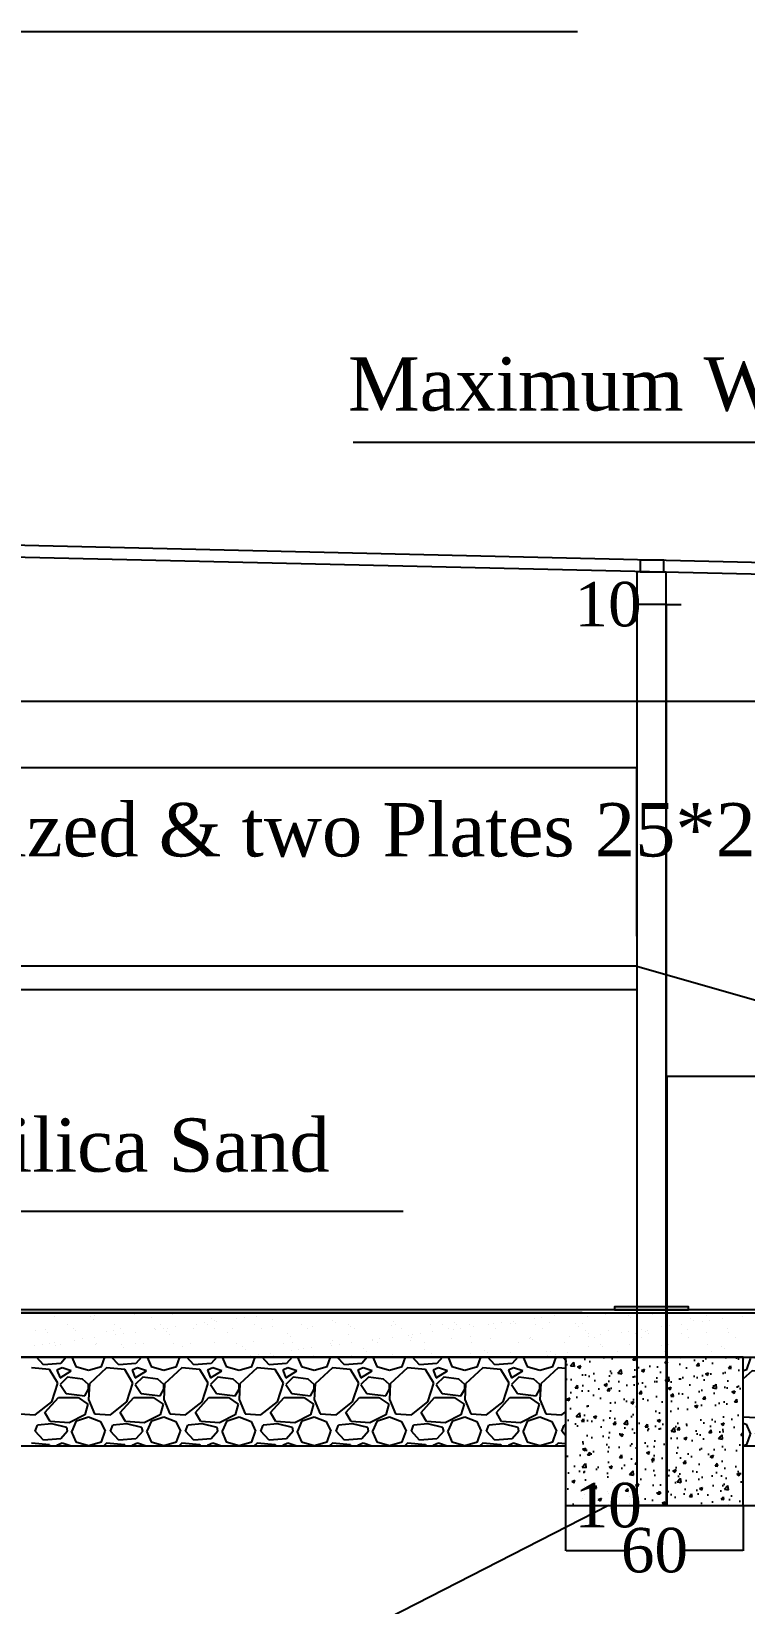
# Model space of a CAD drawing. Header units: centimetres. Extents: x 19229 to 24071, y 10219 to 13667.
# Drawn here: x 22154 to 22395, y 10550 to 11080 of the extents above; entities that cross this region are included whole.
import ezdxf

# ---------------------------------------------------------------- set-up
doc = ezdxf.new("R2010")
doc.units = ezdxf.units.CM
doc.layers.get('0').update_dxf_attribs({"linetype": 'CONTINUOUS'})
doc.layers.get('DEFPOINTS').update_dxf_attribs({"linetype": 'CONTINUOUS'})
doc.styles.add('style2', font='times.ttf', dxfattribs={"height": 15})
doc.styles.add('style3', font='times.ttf', dxfattribs={"height": 25})
doc.dimstyles.get("Standard").update_dxf_attribs({"dimtxt": 15, "dimasz": 0.18, "dimexe": 0.18, "dimexo": 0.0625, "dimgap": 0.09, "dimtad": 0, "dimtih": 1, "dimtoh": 1, "dimdec": 0, "dimzin": 0, "dimdsep": 46, "dimtxsty": 'style2', "dimcen": 0.09, "dimadec": 0, "dimazin": 0, "dimtfac": 1, "dimtdec": 0, "dimtofl": 0, "dimtmove": 0, "dimatfit": 3, "dimfxl": 1, "dimtolj": 1, "dimtzin": 0, "dimarcsym": 0})

# ---------------------------------------------------------------- blocks, each defined once
blk = doc.blocks.new('*D21')
at = {"color": 0, "lineweight": -2, "ltscale": 20, "transparency": 16777216}
for p, q in [((22334.45, 10582.56), (22334.45, 10567.26)), ((22394.45, 10582.56), (22394.45, 10567.26)), ((22334.63, 10567.44), (22354.15, 10567.44)), ((22394.27, 10567.44), (22374.74, 10567.44))]:
    blk.add_line(p, q, dxfattribs=at)
at = {"color": 0, "ltscale": 20, "transparency": 16777216}
for points in [[(22334.63, 10567.47), (22334.63, 10567.41), (22334.45, 10567.44)], [(22394.27, 10567.47), (22394.27, 10567.41), (22394.45, 10567.44)]]:
    blk.add_solid(points, dxfattribs=at)
at = {"layer": 'DEFPOINTS', "color": 0, "ltscale": 20, "transparency": 16777216}
for p in [(22334.45, 10582.63), (22394.45, 10582.63), (22394.45, 10567.44)]:
    blk.add_point(p, dxfattribs=at)
at = {"color": 0, "ltscale": 20, "transparency": 16777216, "insert": (22364.45, 10567.44), "char_height": 15, "attachment_point": 5, "style": 'style2'}
blk.add_mtext('\\A1;60', dxfattribs=at)
blk = doc.blocks.new('*D22')
at = {"color": 0, "lineweight": -2, "ltscale": 20, "transparency": 16777216}
for p, q in [((22394.51, 10632.63), (22416.76, 10632.63)), ((22416.58, 10632.45), (22416.58, 10599.03)), ((22416.58, 10582.74), (22416.58, 10583.59)), ((22394.51, 10582.56), (22416.76, 10582.56))]:
    blk.add_line(p, q, dxfattribs=at)
at = {"color": 0, "ltscale": 20, "transparency": 16777216}
for points in [[(22416.55, 10632.45), (22416.61, 10632.45), (22416.58, 10632.63)], [(22416.55, 10582.74), (22416.61, 10582.74), (22416.58, 10582.56)]]:
    blk.add_solid(points, dxfattribs=at)
at = {"layer": 'DEFPOINTS', "color": 0, "ltscale": 20, "transparency": 16777216}
for p in [(22394.45, 10632.63), (22394.45, 10582.56), (22416.58, 10582.56)]:
    blk.add_point(p, dxfattribs=at)
at = {"color": 0, "ltscale": 20, "transparency": 16777216, "insert": (22416.58, 10591.31), "char_height": 15, "attachment_point": 5, "style": 'style2'}
blk.add_mtext('\\A1;50', dxfattribs=at)
blk = doc.blocks.new('*D25')
at = {"color": 0, "lineweight": -2, "ltscale": 20}
for p, q in [((21768.94, 10774.71), (21768.94, 10831.73)), ((21769.12, 10831.55), (22047.92, 10831.55)), ((22358.27, 10831.55), (22079.47, 10831.55)), ((22358.45, 10774.71), (22358.45, 10831.73))]:
    blk.add_line(p, q, dxfattribs=at)
at = {"color": 0, "ltscale": 20}
for points in [[(21769.12, 10831.58), (21769.12, 10831.52), (21768.94, 10831.55)], [(22358.27, 10831.58), (22358.27, 10831.52), (22358.45, 10831.55)]]:
    blk.add_solid(points, dxfattribs=at)
at = {"layer": 'DEFPOINTS', "color": 0, "ltscale": 20}
for p in [(22358.45, 10831.55), (21768.94, 10774.65), (22358.45, 10774.65)]:
    blk.add_point(p, dxfattribs=at)
at = {"color": 0, "ltscale": 20, "insert": (22063.69, 10831.55), "char_height": 15, "attachment_point": 5, "style": 'style2'}
blk.add_mtext('\\A1;590', dxfattribs=at)
blk = doc.blocks.new('*D26')
at = {"color": 0, "lineweight": -2, "ltscale": 20, "transparency": 16777216}
for p, q in [((22368.45, 10715.5), (22368.45, 10727.71)), ((22368.63, 10727.53), (22625.71, 10727.53)), ((22913.67, 10727.53), (22656.59, 10727.53)), ((22913.85, 10715.5), (22913.85, 10727.71))]:
    blk.add_line(p, q, dxfattribs=at)
at = {"color": 0, "ltscale": 20, "transparency": 16777216}
for points in [[(22368.63, 10727.56), (22368.63, 10727.5), (22368.45, 10727.53)], [(22913.67, 10727.56), (22913.67, 10727.5), (22913.85, 10727.53)]]:
    blk.add_solid(points, dxfattribs=at)
at = {"layer": 'DEFPOINTS', "color": 0, "ltscale": 20, "transparency": 16777216}
for p in [(22913.85, 10727.53), (22368.45, 10715.44), (22913.85, 10715.44)]:
    blk.add_point(p, dxfattribs=at)
at = {"color": 0, "ltscale": 20, "transparency": 16777216, "insert": (22641.15, 10727.53), "char_height": 15, "attachment_point": 5, "style": 'style2'}
blk.add_mtext('\\A1;545', dxfattribs=at)
blk = doc.blocks.new('*D31')
at = {"color": 0, "lineweight": -2, "ltscale": 20, "transparency": 16777216}
for p, q in [((22358.45, 10727.47), (22358.45, 10582.45)), ((22368.45, 10727.47), (22368.45, 10582.45)), ((22358.45, 10582.63), (22358.27, 10582.63)), ((22368.27, 10582.63), (22358.63, 10582.63))]:
    blk.add_line(p, q, dxfattribs=at)
at = {"color": 0, "ltscale": 20, "transparency": 16777216}
for points in [[(22358.63, 10582.66), (22358.63, 10582.6), (22358.45, 10582.63)], [(22368.27, 10582.66), (22368.27, 10582.6), (22368.45, 10582.63)]]:
    blk.add_solid(points, dxfattribs=at)
at = {"layer": 'DEFPOINTS', "color": 0, "ltscale": 20, "transparency": 16777216}
for p in [(22358.45, 10727.53), (22368.45, 10727.53), (22358.45, 10582.63)]:
    blk.add_point(p, dxfattribs=at)
at = {"color": 0, "ltscale": 20, "transparency": 16777216, "insert": (22348.8, 10582.63), "char_height": 15, "attachment_point": 5, "style": 'style2'}
blk.add_mtext('\\A1;10', dxfattribs=at)
blk = doc.blocks.new('*D32')
at = {"color": 0, "lineweight": -2, "ltscale": 20, "transparency": 16777216}
for p, q in [((22358.45, 10727.65), (22358.45, 10582.45)), ((22368.45, 10727.65), (22368.45, 10582.45)), ((22358.45, 10582.63), (22358.27, 10582.63)), ((22368.27, 10582.63), (22358.63, 10582.63))]:
    blk.add_line(p, q, dxfattribs=at)
at = {"color": 0, "ltscale": 20, "transparency": 16777216}
for points in [[(22358.63, 10582.66), (22358.63, 10582.6), (22358.45, 10582.63)], [(22368.27, 10582.66), (22368.27, 10582.6), (22368.45, 10582.63)]]:
    blk.add_solid(points, dxfattribs=at)
at = {"layer": 'DEFPOINTS', "color": 0, "ltscale": 20, "transparency": 16777216}
for p in [(22358.45, 10727.71), (22368.45, 10727.71), (22358.45, 10582.63)]:
    blk.add_point(p, dxfattribs=at)
at = {"color": 0, "ltscale": 20, "transparency": 16777216, "insert": (22348.8, 10582.63), "char_height": 15, "attachment_point": 5, "style": 'style2'}
blk.add_mtext('\\A1;10', dxfattribs=at)
blk = doc.blocks.new('*D33')
at = {"color": 0, "lineweight": -2, "ltscale": 20, "transparency": 16777216}
for p, q in [((22358.45, 10727.65), (22358.45, 10582.45)), ((22368.45, 10727.65), (22368.45, 10582.45)), ((22358.45, 10582.63), (22358.27, 10582.63)), ((22368.27, 10582.63), (22358.63, 10582.63))]:
    blk.add_line(p, q, dxfattribs=at)
at = {"color": 0, "ltscale": 20, "transparency": 16777216}
for points in [[(22358.63, 10582.66), (22358.63, 10582.6), (22358.45, 10582.63)], [(22368.27, 10582.66), (22368.27, 10582.6), (22368.45, 10582.63)]]:
    blk.add_solid(points, dxfattribs=at)
at = {"layer": 'DEFPOINTS', "color": 0, "ltscale": 20, "transparency": 16777216}
for p in [(22358.45, 10727.71), (22368.45, 10727.71), (22358.45, 10582.63)]:
    blk.add_point(p, dxfattribs=at)
at = {"color": 0, "ltscale": 20, "transparency": 16777216, "insert": (22348.8, 10582.63), "char_height": 15, "attachment_point": 5, "style": 'style2'}
blk.add_mtext('\\A1;10', dxfattribs=at)
blk = doc.blocks.new('*D34')
at = {"color": 0, "lineweight": -2, "ltscale": 20, "transparency": 16777216}
for p, q in [((22358.52, 10727.85), (22358.52, 10582.45)), ((22368.45, 10727.65), (22368.45, 10582.45)), ((22358.52, 10582.63), (22358.34, 10582.63)), ((22368.27, 10582.63), (22358.7, 10582.63))]:
    blk.add_line(p, q, dxfattribs=at)
at = {"color": 0, "ltscale": 20, "transparency": 16777216}
for points in [[(22358.7, 10582.66), (22358.7, 10582.6), (22358.52, 10582.63)], [(22368.27, 10582.66), (22368.27, 10582.6), (22368.45, 10582.63)]]:
    blk.add_solid(points, dxfattribs=at)
at = {"layer": 'DEFPOINTS', "color": 0, "ltscale": 20, "transparency": 16777216}
for p in [(22358.52, 10727.91), (22368.45, 10727.71), (22358.52, 10582.63)]:
    blk.add_point(p, dxfattribs=at)
at = {"color": 0, "ltscale": 20, "transparency": 16777216, "insert": (22348.87, 10582.63), "char_height": 15, "attachment_point": 5, "style": 'style2'}
blk.add_mtext('\\A1;10', dxfattribs=at)
blk = doc.blocks.new('*D35')
at = {"color": 0, "lineweight": -2, "ltscale": 20, "transparency": 16777216}
for p, q in [((22358.45, 10727.44), (22358.45, 10582.45)), ((22368.63, 10727.44), (22368.63, 10582.45)), ((22358.45, 10582.63), (22358.27, 10582.63)), ((22368.45, 10582.63), (22358.63, 10582.63))]:
    blk.add_line(p, q, dxfattribs=at)
at = {"color": 0, "ltscale": 20, "transparency": 16777216}
for points in [[(22358.63, 10582.66), (22358.63, 10582.6), (22358.45, 10582.63)], [(22368.45, 10582.66), (22368.45, 10582.6), (22368.63, 10582.63)]]:
    blk.add_solid(points, dxfattribs=at)
at = {"layer": 'DEFPOINTS', "color": 0, "ltscale": 20, "transparency": 16777216}
for p in [(22358.45, 10727.5), (22368.63, 10727.5), (22358.45, 10582.63)]:
    blk.add_point(p, dxfattribs=at)
at = {"color": 0, "ltscale": 20, "transparency": 16777216, "insert": (22348.8, 10582.63), "char_height": 15, "attachment_point": 5, "style": 'style2'}
blk.add_mtext('\\A1;10', dxfattribs=at)
blk = doc.blocks.new('*D36')
at = {"color": 0, "lineweight": -2, "ltscale": 20, "transparency": 16777216}
for p, q in [((22358.45, 10886.63), (22358.27, 10886.63)), ((22358.45, 10880.69), (22358.45, 10886.81)), ((22368.27, 10886.63), (22358.63, 10886.63)), ((22368.45, 10880.69), (22368.45, 10886.81))]:
    blk.add_line(p, q, dxfattribs=at)
at = {"color": 0, "ltscale": 20, "transparency": 16777216}
for points in [[(22358.63, 10886.66), (22358.63, 10886.6), (22358.45, 10886.63)], [(22368.27, 10886.66), (22368.27, 10886.6), (22368.45, 10886.63)]]:
    blk.add_solid(points, dxfattribs=at)
at = {"layer": 'DEFPOINTS', "color": 0, "ltscale": 20, "transparency": 16777216}
for p in [(22358.45, 10886.63), (22358.45, 10880.63), (22368.45, 10880.63)]:
    blk.add_point(p, dxfattribs=at)
at = {"color": 0, "ltscale": 20, "transparency": 16777216, "insert": (22348.8, 10886.63), "char_height": 15, "attachment_point": 5, "style": 'style2'}
blk.add_mtext('\\A1;10', dxfattribs=at)

msp = doc.modelspace()

# ---------------------------------------------------------------- hatches: boundary and pattern name
at = {"ltscale": 500}
h = msp.add_hatch(dxfattribs=at)
h.set_pattern_fill('CONCRETE_C', scale=1.5, pattern_type=2)
h.set_pattern_definition([(50, (68.408, 970.299), (10.7589027, -0.941282), [1.125, -12.375]), (355, (68.408, 970.299), (-2.08127, 11.282882), [0.9, -9.9]), (100.4514, (69.305, 970.22), (8.6776407, 10.341593), [0.956103, -10.5171317]), (46.1842, (68.408, 973.299), (16.008616, -2.482785), [1.6875, -18.5625]), (96.6356, (69.742, 973.092), (14.019941, 14.611768), [1.434154, -15.775695]), (351.1842, (68.408, 973.299), (14.019929, 14.611779), [1.35, -14.85]), (21, (69.908, 972.549), (8.9536058, -6.0392834), [1.125, -12.375]), (326, (69.908, 972.549), (3.64973, 10.8772507), [0.9, -9.9]), (71.4514, (70.654, 972.045), (12.6033394, 4.8379575), [0.956103, -10.5171317]), (37.5, (68.4083, 970.2986), (0.1823978, 4.9934078), [0, -9.78, 0, -10.05, 0, -9.9375]), (7.5, (68.4083, 970.2986), (3.9460431, 5.9161757), [0, -5.73, 0, -9.555, 0, -3.7875]), (327.5, (65.0633, 970.2986), (8.00733654, -0.3383231), [0, -3.75, 0, -11.7, 0, -15.525]), (317.5, (63.563, 970.2986), (8.7477925, 1.5015747), [0, -4.875, 0, -7.77, 0, -11.025])])
h.paths.add_polyline_path([(22394.45, 10632.63), (22334.45, 10632.63), (22334.45, 10582.63), (22394.45, 10582.63)])
h = msp.add_hatch()
h.set_pattern_fill('GRAVEL')
h.set_pattern_definition([(228.0127875, (57.4147, 2046.7412), (-203.20000002, -228.59999999), [3.417214, -338.304836]), (184.969741, (55.1287, 2044.2012), (304.79999988, 25.400001447), [5.864047, -580.54049]), (132.510447, (49.2867, 2043.6932), (254.00000011, -279.3999999), [4.134815, -409.347228]), (267.273689, (39.3807, 2037.3432), (25.400000053, 508), [5.340045, -528.664374]), (292.833654, (39.1267, 2032.0092), (-127.00000001, 304.799999996), [5.236337, -518.398077]), (357.273689, (41.1587, 2027.1832), (-508, 25.400000053), [5.340045, -528.664374]), (37.6942405, (46.4927, 2026.9292), (-330.199999985, -254.00000002), [7.061937, -699.131153]), (72.2553284, (52.0807, 2031.2472), (177.800000048, 558.799999985), [6.667195, -660.052566]), (121.4295656, (54.1127, 2037.5972), (-203.20000003, 330.19999998), [5.35813, -530.455457]), (175.236358, (51.3187, 2042.1692), (279.4, -25.40000004), [6.117133, -299.73937]), (222.3974378, (45.2227, 2042.6772), (-304.79999999, -279.40000001), [7.91078, -783.167725]), (138.814075, (64.5267, 2037.0892), (-177.8, 152.40000001), [2.700045, -267.305658]), (171.4692344, (62.4947, 2038.8672), (330.20000001, -50.79999994), [5.13682, -508.54639]), (225, (57.415, 2039.63), (-4e-15, -25.4), [3.592093, -32.32893]), (203.19859, (55.6367, 2042.6772), (127, 50.8), [1.934413, -191.506224]), (291.80141, (53.8587, 2041.915), (-25.4, 76.2), [2.735656, -134.04753]), (30.963757, (54.8747, 2039.375), (76.2, 50.8), [4.443197, -143.662982]), (161.56505, (58.685, 2041.661), (50.8, -25.4), [3.212871, -77.10898]), (16.38954, (39.1267, 2041.9152), (254, 76.2), [4.50088, -445.588267]), (70.346176, (43.4447, 2043.1852), (-101.60000001, -279.4), [3.77599, -373.822157]), (293.19859, (58.6847, 2046.7412), (-50.8, 127), [3.8688, -189.571836]), (343.61046, (60.2087, 2043.1852), (-254.000000005, 76.19999998), [4.50088, -445.588267]), (339.443955, (39.1267, 2026.1672), (-127, 50.8), [4.340352, -212.677343]), (294.775141, (43.1907, 2024.6432), (-127.00000015, 279.39999993), [3.63672, -360.035934]), (66.80141, (58.9387, 2021.3412), (50.8, 127), [3.8688, -189.571836]), (17.354025, (60.4627, 2024.8972), (-330.19999999, -101.60000002), [4.257827, -421.52376]), (69.443955, (46.4927, 2021.3412), (-50.8, -127), [2.170176, -214.84752]), (101.309932, (57.4147, 2021.341), (-25.4, 101.6), [1.295146, -128.21995]), (165.963757, (57.1607, 2022.611), (76.2, -25.4), [5.236337, -99.490546]), (186.009006, (52.0807, 2023.8812), (254, 25.40000001), [4.85267, -480.413649]), (303.690068, (54.875, 2037.089), (-25.4, 50.8), [3.66324, -87.917764]), (353.1572266, (56.9067, 2034.0412), (431.800000003, -50.799999977), [6.395568, -633.16009]), (60.945396, (63.2567, 2033.2792), (-101.6, -177.8), [2.615082, -258.893923]), (90, (64.527, 2035.565), (-25.4, 25.4), [1.524, -23.876]), (120.256437, (51.5727, 2024.6432), (101.59999999, -177.80000001), [3.52867, -349.339408]), (48.0127875, (49.7947, 2027.6912), (203.20000002, 228.59999999), [6.83443, -334.887622]), (0, (54.367, 2032.77), (25.4, 25.4), [6.604, -18.796]), (325.3048465, (60.9707, 2032.7712), (254.0000001, -177.79999986), [4.016096, -397.593167]), (254.054604, (64.2727, 2030.4852), (-25.4, -101.6), [3.69829, -181.2165]), (207.6459754, (63.2567, 2026.9292), (-482.60000002, -253.999999966), [6.02145, -596.124644]), (175.4260787, (57.9227, 2024.1352), (-330.2, 25.4), [6.370295, -630.658465])])
h.paths.add_polyline_path([(22418.82, 10602.63), (22418.82, 10632.63), (22394.45, 10632.63), (22394.45, 10602.63)])

# ---------------------------------------------------------------- linework, layer by layer
at = {"color": 7, "ltscale": 20}
for p, q in [((21802.91, 11079.99), (22338.47, 11079.99)), ((22063.96, 10908.63), (22930.35, 10888.63)), ((22063.87, 10904.63), (22930.26, 10884.63)), ((22359.57, 10897.62), (22358.45, 10897.62)), ((22358.45, 10897.62), (22358.45, 10886.63)), ((22367.57, 10897.62), (22368.45, 10897.62)), ((22368.45, 10886.63), (22368.45, 10897.62)), ((22358.45, 10886.63), (22358.45, 10582.63)), ((22368.45, 10632.63), (22368.45, 10888.63)), ((22368.45, 10886.63), (22368.45, 10582.63)), ((22368.45, 10886.63), (22373.51, 10886.63)), ((22368.45, 10880.63), (22368.45, 10582.63)), ((22368.45, 10632.63), (22368.45, 10880.63)), ((22358.45, 10764.63), (21768.94, 10764.63)), ((22358.45, 10764.63), (22412.89, 10749)), ((22358.45, 10756.63), (21768.94, 10756.63)), ((22348.95, 10582.63), (22182.71, 10497.62))]:
    msp.add_line(p, q, dxfattribs=at)
at = {"color": 7}
for p, q in [((22495.34, 10941.34), (22262.76, 10941.34)), ((21426.97, 10854.01), (22913.85, 10854.01)), ((22048.19, 10681.95), (22279.57, 10681.95)), ((22422.82, 10648.63), (22014.95, 10648.63)), ((22014.95, 10647.63), (22418.82, 10647.63)), ((22340.07, 10647.63), (22014.95, 10647.63)), ((22340.07, 10647.63), (22014.95, 10647.63)), ((22175.48, 10646.85), (22175.48, 10646.85)), ((22188.77, 10647.02), (22188.77, 10647.02)), ((22201.77, 10646.96), (22201.77, 10646.96)), ((22215.49, 10647.45), (22215.49, 10647.45)), ((22228.79, 10647.62), (22228.79, 10647.62)), ((22230.17, 10646.55), (22230.17, 10646.55)), ((22237.07, 10647.46), (22237.07, 10647.46)), ((22241.78, 10647.56), (22241.78, 10647.56)), ((22330.57, 10646.61), (22330.57, 10646.61)), ((22337.47, 10647.52), (22337.47, 10647.52)), ((22347.84, 10647.19), (22347.84, 10647.19)), ((22355.58, 10646.72), (22355.58, 10646.72)), ((22363.66, 10647.21), (22363.66, 10647.21)), ((22368.87, 10646.89), (22368.87, 10646.89)), ((22379.48, 10647.24), (22379.48, 10647.24)), ((22381.87, 10646.82), (22381.87, 10646.82)), ((22394.22, 10646.49), (22394.22, 10646.49)), ((22155.63, 10641.65), (22155.63, 10641.65)), ((22158.68, 10641.9), (22158.68, 10641.9)), ((22161.75, 10646.35), (22161.75, 10646.35)), ((22166.17, 10643.56), (22166.17, 10643.56)), ((22168.32, 10642.2), (22168.32, 10642.2)), ((22168.93, 10641.82), (22168.93, 10641.82)), ((22173.95, 10646.35), (22173.95, 10646.35)), ((22174.88, 10645.5), (22174.88, 10645.5)), ((22179.3, 10641.45), (22179.3, 10641.45)), ((22181.92, 10641.76), (22181.92, 10641.76)), ((22181.99, 10643.59), (22181.99, 10643.59)), ((22184.14, 10642.22), (22184.14, 10642.22)), ((22189.14, 10641.15), (22189.14, 10641.15)), ((22194.57, 10645.91), (22194.57, 10645.91)), ((22195.64, 10642.26), (22195.64, 10642.26)), ((22196.04, 10642.05), (22196.04, 10642.05)), ((22197.81, 10643.62), (22197.81, 10643.62)), ((22198.69, 10642.4), (22198.69, 10642.4)), ((22199.63, 10641.27), (22199.63, 10641.27)), ((22199.96, 10642.25), (22199.96, 10642.25)), ((22202.82, 10642.95), (22202.82, 10642.95)), ((22208.94, 10642.42), (22208.94, 10642.42)), ((22209.72, 10643.85), (22209.72, 10643.85)), ((22212.36, 10644.2), (22212.36, 10644.2)), ((22213.63, 10643.65), (22213.63, 10643.65)), ((22214.9, 10645.73), (22214.9, 10645.73)), ((22215.78, 10642.28), (22215.78, 10642.28)), ((22215.84, 10644.87), (22215.84, 10644.87)), ((22216.49, 10644.75), (22216.49, 10644.75)), ((22221.93, 10642.36), (22221.93, 10642.36)), ((22223.39, 10645.65), (22223.39, 10645.65)), ((22226.04, 10646), (22226.04, 10646)), ((22229.45, 10643.67), (22229.45, 10643.67)), ((22231.6, 10642.31), (22231.6, 10642.31)), ((22235.53, 10645.28), (22235.53, 10645.28)), ((22235.65, 10642.86), (22235.65, 10642.86)), ((22245.27, 10643.7), (22245.27, 10643.7)), ((22247.42, 10642.34), (22247.42, 10642.34)), ((22248.95, 10643.03), (22248.95, 10643.03)), ((22255.86, 10645.11), (22255.86, 10645.11)), ((22256.79, 10644.25), (22256.79, 10644.25)), ((22261.09, 10643.73), (22261.09, 10643.73)), ((22261.95, 10642.96), (22261.95, 10642.96)), ((22263.24, 10642.37), (22263.24, 10642.37)), ((22275.67, 10643.46), (22275.67, 10643.46)), ((22276.48, 10644.66), (22276.48, 10644.66)), ((22276.91, 10643.76), (22276.91, 10643.76)), ((22279.06, 10642.4), (22279.06, 10642.4)), ((22288.97, 10643.63), (22288.97, 10643.63)), ((22289.55, 10641.21), (22289.55, 10641.21)), ((22292.73, 10643.79), (22292.73, 10643.79)), ((22294.88, 10642.43), (22294.88, 10642.43)), ((22296.45, 10642.12), (22296.45, 10642.12)), ((22296.81, 10644.48), (22296.81, 10644.48)), ((22297.75, 10643.63), (22297.75, 10643.63)), ((22299.09, 10642.47), (22299.09, 10642.47)), ((22301.96, 10643.57), (22301.96, 10643.57)), ((22303.22, 10643.01), (22303.22, 10643.01)), ((22308.55, 10643.82), (22308.55, 10643.82)), ((22310.12, 10643.92), (22310.12, 10643.92)), ((22310.7, 10642.45), (22310.7, 10642.45)), ((22312.77, 10644.27), (22312.77, 10644.27)), ((22315.68, 10644.06), (22315.68, 10644.06)), ((22316.9, 10644.81), (22316.9, 10644.81)), ((22317.44, 10644.03), (22317.44, 10644.03)), ((22323.8, 10645.72), (22323.8, 10645.72)), ((22324.37, 10643.85), (22324.37, 10643.85)), ((22326.44, 10646.07), (22326.44, 10646.07)), ((22326.52, 10642.48), (22326.52, 10642.48)), ((22328.98, 10644.23), (22328.98, 10644.23)), ((22337.76, 10643.86), (22337.76, 10643.86)), ((22338.7, 10643), (22338.7, 10643)), ((22340.19, 10643.88), (22340.19, 10643.88)), ((22341.03, 10641.59), (22341.03, 10641.59)), ((22341.86, 10646.22), (22341.86, 10646.22)), ((22349.03, 10641.69), (22349.03, 10641.69)), ((22355.84, 10641.44), (22355.84, 10641.44)), ((22356.3, 10646.05), (22356.3, 10646.05)), ((22359.97, 10641.98), (22359.97, 10641.98)), ((22361.35, 10641.41), (22361.35, 10641.41)), ((22362.02, 10641.63), (22362.02, 10641.63)), ((22366.87, 10642.89), (22366.87, 10642.89)), ((22369.51, 10643.24), (22369.51, 10643.24)), ((22373.64, 10643.78), (22373.64, 10643.78)), ((22375.74, 10642.12), (22375.74, 10642.12)), ((22376.62, 10645.87), (22376.62, 10645.87)), ((22377.56, 10645.01), (22377.56, 10645.01)), ((22380.54, 10644.69), (22380.54, 10644.69)), ((22383.19, 10645.04), (22383.19, 10645.04)), ((22387.32, 10645.58), (22387.32, 10645.58)), ((22389.04, 10642.29), (22389.04, 10642.29)), ((22155.02, 10636.65), (22155.02, 10636.65)), ((22157.67, 10637), (22157.67, 10637)), ((22159.61, 10641.04), (22159.61, 10641.04)), ((22160.21, 10637.25), (22160.21, 10637.25)), ((22161.8, 10637.55), (22161.8, 10637.55)), ((22162.07, 10636.57), (22162.07, 10636.57)), ((22164.03, 10636.99), (22164.03, 10636.99)), ((22168.7, 10638.45), (22168.7, 10638.45)), ((22171.34, 10638.8), (22171.34, 10638.8)), ((22175.47, 10639.35), (22175.47, 10639.35)), ((22175.8, 10637.06), (22175.8, 10637.06)), ((22176.03, 10637.28), (22176.03, 10637.28)), ((22182.37, 10640.25), (22182.37, 10640.25)), ((22184.36, 10636.81), (22184.36, 10636.81)), ((22185.01, 10640.6), (22185.01, 10640.6)), ((22185.3, 10635.96), (22185.3, 10635.96)), ((22189.09, 10637.23), (22189.09, 10637.23)), ((22191.85, 10637.31), (22191.85, 10637.31)), ((22200.57, 10640.41), (22200.57, 10640.41)), ((22202.09, 10637.17), (22202.09, 10637.17)), ((22204.99, 10636.36), (22204.99, 10636.36)), ((22207.67, 10637.34), (22207.67, 10637.34)), ((22215.81, 10637.66), (22215.81, 10637.66)), ((22220.26, 10640.82), (22220.26, 10640.82)), ((22223.49, 10637.37), (22223.49, 10637.37)), ((22225.31, 10636.19), (22225.31, 10636.19)), ((22229.11, 10637.83), (22229.11, 10637.83)), ((22239.31, 10637.4), (22239.31, 10637.4)), ((22240.58, 10640.65), (22240.58, 10640.65)), ((22241.52, 10639.79), (22241.52, 10639.79)), ((22242.1, 10637.77), (22242.1, 10637.77)), ((22255.13, 10637.43), (22255.13, 10637.43)), ((22255.42, 10636.72), (22255.42, 10636.72)), ((22255.82, 10638.26), (22255.82, 10638.26)), ((22258.07, 10637.07), (22258.07, 10637.07)), ((22261.21, 10640.2), (22261.21, 10640.2)), ((22262.2, 10637.61), (22262.2, 10637.61)), ((22269.1, 10638.52), (22269.1, 10638.52)), ((22269.12, 10638.43), (22269.12, 10638.43)), ((22270.95, 10637.45), (22270.95, 10637.45)), ((22271.74, 10638.87), (22271.74, 10638.87)), ((22275.87, 10639.41), (22275.87, 10639.41)), ((22281.54, 10640.02), (22281.54, 10640.02)), ((22282.11, 10638.37), (22282.11, 10638.37)), ((22282.48, 10639.17), (22282.48, 10639.17)), ((22282.77, 10640.32), (22282.77, 10640.32)), ((22285.42, 10640.67), (22285.42, 10640.67)), ((22286.77, 10637.48), (22286.77, 10637.48)), ((22295.83, 10638.86), (22295.83, 10638.86)), ((22302.17, 10639.58), (22302.17, 10639.58)), ((22302.59, 10637.51), (22302.59, 10637.51)), ((22309.13, 10639.03), (22309.13, 10639.03)), ((22318.41, 10637.54), (22318.41, 10637.54)), ((22322.13, 10638.97), (22322.13, 10638.97)), ((22322.49, 10639.4), (22322.49, 10639.4)), ((22323.43, 10638.54), (22323.43, 10638.54)), ((22334.23, 10637.57), (22334.23, 10637.57)), ((22335.85, 10639.47), (22335.85, 10639.47)), ((22342.09, 10640.74), (22342.09, 10640.74)), ((22342.16, 10639.64), (22342.16, 10639.64)), ((22342.18, 10636.43), (22342.18, 10636.43)), ((22344.23, 10639.38), (22344.23, 10639.38)), ((22346.08, 10636.95), (22346.08, 10636.95)), ((22346.29, 10640.18), (22346.29, 10640.18)), ((22347.02, 10636.1), (22347.02, 10636.1)), ((22353.19, 10641.09), (22353.19, 10641.09)), ((22355.9, 10636.93), (22355.9, 10636.93)), ((22357.91, 10640.77), (22357.91, 10640.77)), ((22360.05, 10639.41), (22360.05, 10639.41)), ((22362.29, 10640.55), (22362.29, 10640.55)), ((22366.71, 10636.51), (22366.71, 10636.51)), ((22369.19, 10637.1), (22369.19, 10637.1)), ((22373.73, 10640.8), (22373.73, 10640.8)), ((22375.87, 10639.44), (22375.87, 10639.44)), ((22381.98, 10640.96), (22381.98, 10640.96)), ((22382.19, 10637.03), (22382.19, 10637.03)), ((22387.04, 10636.33), (22387.04, 10636.33)), ((22389.55, 10640.83), (22389.55, 10640.83)), ((22391.69, 10639.46), (22391.69, 10639.46)), ((22340.07, 10632.63), (21515.07, 10632.63)), ((21540.07, 10632.63), (22913.85, 10632.63)), ((22340.07, 10632.63), (21540.07, 10632.63)), ((22158.15, 10630.03), (22155.77, 10632.63)), ((22163.99, 10630.54), (22158.15, 10630.03)), ((22165.87, 10632.63), (22163.99, 10630.54)), ((22167.74, 10632.63), (22169.07, 10629.52)), ((22177.71, 10629.52), (22178.82, 10632.63)), ((22183.55, 10630.03), (22181.17, 10632.63)), ((22189.39, 10630.54), (22183.55, 10630.03)), ((22191.27, 10632.63), (22189.39, 10630.54)), ((22193.14, 10632.63), (22194.47, 10629.52)), ((22203.11, 10629.52), (22204.22, 10632.63)), ((22208.95, 10630.03), (22206.57, 10632.63)), ((22214.79, 10630.54), (22208.95, 10630.03)), ((22209.26, 10632.64), (22209.26, 10632.64)), ((22216.67, 10632.63), (22214.79, 10630.54)), ((22218.54, 10632.63), (22219.87, 10629.52)), ((22226.25, 10635.33), (22226.25, 10635.33)), ((22228.08, 10633.12), (22228.08, 10633.12)), ((22228.51, 10629.52), (22229.62, 10632.63)), ((22230.72, 10633.47), (22230.72, 10633.47)), ((22234.35, 10630.03), (22231.97, 10632.63)), ((22240.19, 10630.54), (22234.35, 10630.03)), ((22234.85, 10634.01), (22234.85, 10634.01)), ((22235.97, 10633.07), (22235.97, 10633.07)), ((22242.07, 10632.63), (22240.19, 10630.54)), ((22241.75, 10634.92), (22241.75, 10634.92)), ((22243.94, 10632.63), (22245.27, 10629.52)), ((22244.39, 10635.27), (22244.39, 10635.27)), ((22245.94, 10635.74), (22245.94, 10635.74)), ((22248.52, 10635.81), (22248.52, 10635.81)), ((22249.27, 10633.24), (22249.27, 10633.24)), ((22253.91, 10629.52), (22255.02, 10632.63)), ((22259.75, 10630.03), (22257.37, 10632.63)), ((22265.59, 10630.54), (22259.75, 10630.03)), ((22262.27, 10633.18), (22262.27, 10633.18)), ((22267.47, 10632.63), (22265.59, 10630.54)), ((22266.27, 10635.57), (22266.27, 10635.57)), ((22267.2, 10634.71), (22267.2, 10634.71)), ((22269.34, 10632.63), (22270.67, 10629.52)), ((22275.99, 10633.67), (22275.99, 10633.67)), ((22279.31, 10629.52), (22280.42, 10632.63)), ((22285.15, 10630.03), (22282.77, 10632.63)), ((22290.99, 10630.54), (22285.15, 10630.03)), ((22286.9, 10635.12), (22286.9, 10635.12)), ((22289.29, 10633.84), (22289.29, 10633.84)), ((22292.87, 10632.63), (22290.99, 10630.54)), ((22294.74, 10632.63), (22296.07, 10629.52)), ((22302.28, 10633.78), (22302.28, 10633.78)), ((22304.71, 10629.52), (22305.82, 10632.63)), ((22307.22, 10634.94), (22307.22, 10634.94)), ((22308.16, 10634.08), (22308.16, 10634.08)), ((22310.55, 10630.03), (22308.17, 10632.63)), ((22316.39, 10630.54), (22310.55, 10630.03)), ((22316, 10634.27), (22316, 10634.27)), ((22318.27, 10632.63), (22316.39, 10630.54)), ((22320.14, 10632.63), (22321.47, 10629.52)), ((22327.85, 10634.49), (22327.85, 10634.49)), ((22328.48, 10633.18), (22328.48, 10633.18)), ((22329.3, 10634.44), (22329.3, 10634.44)), ((22330.11, 10629.52), (22331.22, 10632.63)), ((22331.12, 10633.53), (22331.12, 10633.53)), ((22334.45, 10631.67), (22333.57, 10632.63)), ((22335.25, 10634.08), (22335.25, 10634.08)), ((22351.94, 10634.46), (22351.94, 10634.46)), ((22367.76, 10634.49), (22367.76, 10634.49)), ((22383.58, 10634.52), (22383.58, 10634.52)), ((22387.97, 10635.47), (22387.97, 10635.47)), ((22392, 10633.05), (22392, 10633.05)), ((22160.18, 10628.5), (22154.09, 10629.01)), ((22162.98, 10623.93), (22160.18, 10628.5)), ((22164.5, 10629.01), (22162.72, 10628.25)), ((22162.72, 10628.25), (22163.74, 10625.71)), ((22163.74, 10625.71), (22167.55, 10628)), ((22166.28, 10625.96), (22163.74, 10623.42)), ((22167.55, 10628), (22164.5, 10629.01)), ((22171.36, 10625.2), (22166.28, 10625.96)), ((22169.07, 10629.52), (22173.39, 10628.25)), ((22173.39, 10628.25), (22177.71, 10629.52)), ((22179.49, 10629.01), (22173.64, 10623.68)), ((22185.58, 10628.5), (22179.49, 10629.01)), ((22188.38, 10623.93), (22185.58, 10628.5)), ((22189.9, 10629.01), (22188.12, 10628.25)), ((22188.12, 10628.25), (22189.14, 10625.71)), ((22189.14, 10625.71), (22192.95, 10628)), ((22191.68, 10625.96), (22189.14, 10623.42)), ((22192.95, 10628), (22189.9, 10629.01)), ((22196.76, 10625.2), (22191.68, 10625.96)), ((22194.47, 10629.52), (22198.79, 10628.25)), ((22198.79, 10628.25), (22203.11, 10629.52)), ((22204.89, 10629.01), (22199.04, 10623.68)), ((22210.98, 10628.5), (22204.89, 10629.01)), ((22213.78, 10623.93), (22210.98, 10628.5)), ((22215.3, 10629.01), (22213.52, 10628.25)), ((22213.52, 10628.25), (22214.54, 10625.71)), ((22214.54, 10625.71), (22218.35, 10628)), ((22217.08, 10625.96), (22214.54, 10623.42)), ((22218.35, 10628), (22215.3, 10629.01)), ((22222.16, 10625.2), (22217.08, 10625.96)), ((22219.87, 10629.52), (22224.19, 10628.25)), ((22224.19, 10628.25), (22228.51, 10629.52)), ((22230.29, 10629.01), (22224.44, 10623.68)), ((22236.38, 10628.5), (22230.29, 10629.01)), ((22239.18, 10623.93), (22236.38, 10628.5)), ((22240.7, 10629.01), (22238.92, 10628.25)), ((22238.92, 10628.25), (22239.94, 10625.71)), ((22239.94, 10625.71), (22243.75, 10628)), ((22242.48, 10625.96), (22239.94, 10623.42)), ((22243.75, 10628), (22240.7, 10629.01)), ((22247.56, 10625.2), (22242.48, 10625.96)), ((22245.27, 10629.52), (22249.59, 10628.25)), ((22249.59, 10628.25), (22253.91, 10629.52)), ((22255.69, 10629.01), (22249.84, 10623.68)), ((22261.78, 10628.5), (22255.69, 10629.01)), ((22264.58, 10623.93), (22261.78, 10628.5)), ((22266.1, 10629.01), (22264.32, 10628.25)), ((22264.32, 10628.25), (22265.34, 10625.71)), ((22265.34, 10625.71), (22269.15, 10628)), ((22267.88, 10625.96), (22265.34, 10623.42)), ((22269.15, 10628), (22266.1, 10629.01)), ((22272.96, 10625.2), (22267.88, 10625.96)), ((22270.67, 10629.52), (22274.99, 10628.25)), ((22274.99, 10628.25), (22279.31, 10629.52)), ((22281.09, 10629.01), (22275.24, 10623.68)), ((22287.18, 10628.5), (22281.09, 10629.01)), ((22289.98, 10623.93), (22287.18, 10628.5)), ((22291.5, 10629.01), (22289.72, 10628.25)), ((22289.72, 10628.25), (22290.74, 10625.71)), ((22290.74, 10625.71), (22294.55, 10628)), ((22293.28, 10625.96), (22290.74, 10623.42)), ((22294.55, 10628), (22291.5, 10629.01)), ((22298.36, 10625.2), (22293.28, 10625.96)), ((22296.07, 10629.52), (22300.39, 10628.25)), ((22300.39, 10628.25), (22304.71, 10629.52)), ((22306.49, 10629.01), (22300.64, 10623.68)), ((22312.58, 10628.5), (22306.49, 10629.01)), ((22315.38, 10623.93), (22312.58, 10628.5)), ((22316.9, 10629.01), (22315.12, 10628.25)), ((22315.12, 10628.25), (22316.14, 10625.71)), ((22316.14, 10625.71), (22319.95, 10628)), ((22318.68, 10625.96), (22316.14, 10623.42)), ((22319.95, 10628), (22316.9, 10629.01)), ((22323.76, 10625.2), (22318.68, 10625.96)), ((22321.47, 10629.52), (22325.79, 10628.25)), ((22325.79, 10628.25), (22330.11, 10629.52)), ((22331.89, 10629.01), (22326.04, 10623.68)), ((22334.45, 10628.8), (22331.89, 10629.01)), ((22160.94, 10617.58), (22162.98, 10623.93)), ((22163.74, 10623.42), (22165.77, 10620.38)), ((22165.77, 10620.38), (22172.12, 10619.61)), ((22173.39, 10623.42), (22171.36, 10625.2)), ((22172.12, 10619.61), (22173.39, 10621.9)), ((22173.64, 10623.68), (22173.39, 10618.34)), ((22173.39, 10621.9), (22173.39, 10623.42)), ((22186.34, 10617.58), (22188.38, 10623.93)), ((22189.14, 10623.42), (22191.17, 10620.38)), ((22191.17, 10620.38), (22197.52, 10619.61)), ((22198.79, 10623.42), (22196.76, 10625.2)), ((22197.52, 10619.61), (22198.79, 10621.9)), ((22199.04, 10623.68), (22198.79, 10618.34)), ((22198.79, 10621.9), (22198.79, 10623.42)), ((22211.74, 10617.58), (22213.78, 10623.93)), ((22214.54, 10623.42), (22216.57, 10620.38)), ((22216.57, 10620.38), (22222.92, 10619.61)), ((22224.19, 10623.42), (22222.16, 10625.2)), ((22222.92, 10619.61), (22224.19, 10621.9)), ((22224.44, 10623.68), (22224.19, 10618.34)), ((22224.19, 10621.9), (22224.19, 10623.42)), ((22237.14, 10617.58), (22239.18, 10623.93)), ((22239.94, 10623.42), (22241.97, 10620.38)), ((22241.97, 10620.38), (22248.32, 10619.61)), ((22249.59, 10623.42), (22247.56, 10625.2)), ((22248.32, 10619.61), (22249.59, 10621.9)), ((22249.84, 10623.68), (22249.59, 10618.34)), ((22249.59, 10621.9), (22249.59, 10623.42)), ((22262.54, 10617.58), (22264.58, 10623.93)), ((22265.34, 10623.42), (22267.37, 10620.38)), ((22267.37, 10620.38), (22273.72, 10619.61)), ((22274.99, 10623.42), (22272.96, 10625.2)), ((22273.72, 10619.61), (22274.99, 10621.9)), ((22275.24, 10623.68), (22274.99, 10618.34)), ((22274.99, 10621.9), (22274.99, 10623.42)), ((22287.94, 10617.58), (22289.98, 10623.93)), ((22290.74, 10623.42), (22292.77, 10620.38)), ((22292.77, 10620.38), (22299.12, 10619.61)), ((22300.39, 10623.42), (22298.36, 10625.2)), ((22299.12, 10619.61), (22300.39, 10621.9)), ((22300.64, 10623.68), (22300.39, 10618.34)), ((22300.39, 10621.9), (22300.39, 10623.42)), ((22313.34, 10617.58), (22315.38, 10623.93)), ((22316.14, 10623.42), (22318.17, 10620.38)), ((22318.17, 10620.38), (22324.52, 10619.61)), ((22325.79, 10623.42), (22323.76, 10625.2)), ((22324.52, 10619.61), (22325.79, 10621.9)), ((22326.04, 10623.68), (22325.79, 10618.34)), ((22325.79, 10621.9), (22325.79, 10623.42)), ((22155.36, 10613.26), (22160.94, 10617.58)), ((22158.66, 10614.03), (22163.23, 10619.11)), ((22163.23, 10619.11), (22169.83, 10619.11)), ((22169.83, 10619.11), (22173.14, 10616.82)), ((22173.14, 10616.82), (22172.12, 10613.26)), ((22173.39, 10618.34), (22175.42, 10613.52)), ((22180.76, 10613.26), (22186.34, 10617.58)), ((22184.06, 10614.03), (22188.63, 10619.11)), ((22188.63, 10619.11), (22195.23, 10619.11)), ((22195.23, 10619.11), (22198.54, 10616.82)), ((22198.54, 10616.82), (22197.52, 10613.26)), ((22198.79, 10618.34), (22200.82, 10613.52)), ((22206.16, 10613.26), (22211.74, 10617.58)), ((22209.46, 10614.03), (22214.03, 10619.11)), ((22214.03, 10619.11), (22220.63, 10619.11)), ((22220.63, 10619.11), (22223.94, 10616.82)), ((22223.94, 10616.82), (22222.92, 10613.26)), ((22224.19, 10618.34), (22226.22, 10613.52)), ((22231.56, 10613.26), (22237.14, 10617.58)), ((22234.86, 10614.03), (22239.43, 10619.11)), ((22239.43, 10619.11), (22246.03, 10619.11)), ((22246.03, 10619.11), (22249.34, 10616.82)), ((22249.34, 10616.82), (22248.32, 10613.26)), ((22249.59, 10618.34), (22251.62, 10613.52)), ((22256.96, 10613.26), (22262.54, 10617.58)), ((22260.26, 10614.03), (22264.83, 10619.11)), ((22264.83, 10619.11), (22271.43, 10619.11)), ((22271.43, 10619.11), (22274.74, 10616.82)), ((22274.74, 10616.82), (22273.72, 10613.26)), ((22274.99, 10618.34), (22277.02, 10613.52)), ((22282.36, 10613.26), (22287.94, 10617.58)), ((22285.66, 10614.03), (22290.23, 10619.11)), ((22290.23, 10619.11), (22296.83, 10619.11)), ((22296.83, 10619.11), (22300.14, 10616.82)), ((22300.14, 10616.82), (22299.12, 10613.26)), ((22300.39, 10618.34), (22302.42, 10613.52)), ((22307.76, 10613.26), (22313.34, 10617.58)), ((22311.06, 10614.03), (22315.63, 10619.11)), ((22315.63, 10619.11), (22322.23, 10619.11)), ((22322.23, 10619.11), (22325.54, 10616.82)), ((22325.54, 10616.82), (22324.52, 10613.26)), ((22325.79, 10618.34), (22327.82, 10613.52)), ((22150.02, 10613.52), (22155.36, 10613.26)), ((22155.36, 10607.68), (22156.12, 10609.71)), ((22160.94, 10610.22), (22156.12, 10609.71)), ((22160.44, 10610.98), (22158.66, 10614.03)), ((22166.79, 10610.47), (22160.44, 10610.98)), ((22166.02, 10608.95), (22160.94, 10610.22)), ((22172.12, 10613.26), (22166.79, 10610.47)), ((22167.8, 10607.68), (22169.33, 10611.23)), ((22169.33, 10611.23), (22173.39, 10612.5)), ((22173.39, 10612.5), (22177.45, 10610.98)), ((22175.42, 10613.52), (22180.76, 10613.26)), ((22177.45, 10610.98), (22178.98, 10607.68)), ((22180.76, 10607.68), (22181.52, 10609.71)), ((22186.34, 10610.22), (22181.52, 10609.71)), ((22185.84, 10610.98), (22184.06, 10614.03)), ((22192.19, 10610.47), (22185.84, 10610.98)), ((22191.42, 10608.95), (22186.34, 10610.22)), ((22197.52, 10613.26), (22192.19, 10610.47)), ((22193.2, 10607.68), (22194.73, 10611.23)), ((22194.73, 10611.23), (22198.79, 10612.5)), ((22198.79, 10612.5), (22202.85, 10610.98)), ((22200.82, 10613.52), (22206.16, 10613.26)), ((22202.85, 10610.98), (22204.38, 10607.68)), ((22206.16, 10607.68), (22206.92, 10609.71)), ((22211.74, 10610.22), (22206.92, 10609.71)), ((22211.24, 10610.98), (22209.46, 10614.03)), ((22217.59, 10610.47), (22211.24, 10610.98)), ((22216.82, 10608.95), (22211.74, 10610.22)), ((22222.92, 10613.26), (22217.59, 10610.47)), ((22218.6, 10607.68), (22220.13, 10611.23)), ((22220.13, 10611.23), (22224.19, 10612.5)), ((22224.19, 10612.5), (22228.25, 10610.98)), ((22226.22, 10613.52), (22231.56, 10613.26)), ((22228.25, 10610.98), (22229.78, 10607.68)), ((22231.56, 10607.68), (22232.32, 10609.71)), ((22237.14, 10610.22), (22232.32, 10609.71)), ((22236.64, 10610.98), (22234.86, 10614.03)), ((22242.99, 10610.47), (22236.64, 10610.98)), ((22242.22, 10608.95), (22237.14, 10610.22)), ((22248.32, 10613.26), (22242.99, 10610.47)), ((22244, 10607.68), (22245.53, 10611.23)), ((22245.53, 10611.23), (22249.59, 10612.5)), ((22249.59, 10612.5), (22253.65, 10610.98)), ((22251.62, 10613.52), (22256.96, 10613.26)), ((22253.65, 10610.98), (22255.18, 10607.68)), ((22256.96, 10607.68), (22257.72, 10609.71)), ((22262.54, 10610.22), (22257.72, 10609.71)), ((22262.04, 10610.98), (22260.26, 10614.03)), ((22268.39, 10610.47), (22262.04, 10610.98)), ((22267.62, 10608.95), (22262.54, 10610.22)), ((22273.72, 10613.26), (22268.39, 10610.47)), ((22269.4, 10607.68), (22270.93, 10611.23)), ((22270.93, 10611.23), (22274.99, 10612.5)), ((22274.99, 10612.5), (22279.05, 10610.98)), ((22277.02, 10613.52), (22282.36, 10613.26)), ((22279.05, 10610.98), (22280.58, 10607.68)), ((22282.36, 10607.68), (22283.12, 10609.71)), ((22287.94, 10610.22), (22283.12, 10609.71)), ((22287.44, 10610.98), (22285.66, 10614.03)), ((22293.79, 10610.47), (22287.44, 10610.98)), ((22293.02, 10608.95), (22287.94, 10610.22)), ((22299.12, 10613.26), (22293.79, 10610.47)), ((22294.8, 10607.68), (22296.33, 10611.23)), ((22296.33, 10611.23), (22300.39, 10612.5)), ((22300.39, 10612.5), (22304.45, 10610.98)), ((22302.42, 10613.52), (22307.76, 10613.26)), ((22304.45, 10610.98), (22305.98, 10607.68)), ((22307.76, 10607.68), (22308.52, 10609.71)), ((22313.34, 10610.22), (22308.52, 10609.71)), ((22312.84, 10610.98), (22311.06, 10614.03)), ((22319.19, 10610.47), (22312.84, 10610.98)), ((22318.42, 10608.95), (22313.34, 10610.22)), ((22324.52, 10613.26), (22319.19, 10610.47)), ((22320.2, 10607.68), (22321.73, 10611.23)), ((22321.73, 10611.23), (22325.79, 10612.5)), ((22325.79, 10612.5), (22329.85, 10610.98)), ((22327.82, 10613.52), (22333.16, 10613.26)), ((22329.85, 10610.98), (22331.38, 10607.68)), ((22333.16, 10613.26), (22334.45, 10614.26)), ((22333.16, 10607.68), (22333.92, 10609.71)), ((22334.45, 10609.76), (22333.92, 10609.71)), ((22158.15, 10604.63), (22155.36, 10607.68)), ((22163.99, 10605.14), (22158.15, 10604.63)), ((22166.28, 10607.68), (22163.99, 10605.14)), ((22166.28, 10607.68), (22166.02, 10608.95)), ((22167.55, 10607.68), (22169.07, 10604.12)), ((22169.07, 10604.12), (22173.39, 10602.85)), ((22173.39, 10602.85), (22177.71, 10604.12)), ((22177.71, 10604.12), (22178.98, 10607.68)), ((22183.55, 10604.63), (22180.76, 10607.68)), ((22189.39, 10605.14), (22183.55, 10604.63)), ((22191.68, 10607.68), (22189.39, 10605.14)), ((22191.68, 10607.68), (22191.42, 10608.95)), ((22192.95, 10607.68), (22194.47, 10604.12)), ((22194.47, 10604.12), (22198.79, 10602.85)), ((22198.79, 10602.85), (22203.11, 10604.12)), ((22203.11, 10604.12), (22204.38, 10607.68)), ((22208.95, 10604.63), (22206.16, 10607.68)), ((22214.79, 10605.14), (22208.95, 10604.63)), ((22217.08, 10607.68), (22214.79, 10605.14)), ((22217.08, 10607.68), (22216.82, 10608.95)), ((22218.35, 10607.68), (22219.87, 10604.12)), ((22219.87, 10604.12), (22224.19, 10602.85)), ((22224.19, 10602.85), (22228.51, 10604.12)), ((22228.51, 10604.12), (22229.78, 10607.68)), ((22234.35, 10604.63), (22231.56, 10607.68)), ((22240.19, 10605.14), (22234.35, 10604.63)), ((22242.48, 10607.68), (22240.19, 10605.14)), ((22242.48, 10607.68), (22242.22, 10608.95)), ((22243.75, 10607.68), (22245.27, 10604.12)), ((22245.27, 10604.12), (22249.59, 10602.85)), ((22249.59, 10602.85), (22253.91, 10604.12)), ((22253.91, 10604.12), (22255.18, 10607.68)), ((22259.75, 10604.63), (22256.96, 10607.68)), ((22265.59, 10605.14), (22259.75, 10604.63)), ((22267.88, 10607.68), (22265.59, 10605.14)), ((22267.88, 10607.68), (22267.62, 10608.95)), ((22269.15, 10607.68), (22270.67, 10604.12)), ((22270.67, 10604.12), (22274.99, 10602.85)), ((22274.99, 10602.85), (22279.31, 10604.12)), ((22279.31, 10604.12), (22280.58, 10607.68)), ((22285.15, 10604.63), (22282.36, 10607.68)), ((22290.99, 10605.14), (22285.15, 10604.63)), ((22293.28, 10607.68), (22290.99, 10605.14)), ((22293.28, 10607.68), (22293.02, 10608.95)), ((22294.55, 10607.68), (22296.07, 10604.12)), ((22296.07, 10604.12), (22300.39, 10602.85)), ((22300.39, 10602.85), (22304.71, 10604.12)), ((22304.71, 10604.12), (22305.98, 10607.68)), ((22310.55, 10604.63), (22307.76, 10607.68)), ((22316.39, 10605.14), (22310.55, 10604.63)), ((22318.68, 10607.68), (22316.39, 10605.14)), ((22318.68, 10607.68), (22318.42, 10608.95)), ((22319.95, 10607.68), (22321.47, 10604.12)), ((22321.47, 10604.12), (22325.79, 10602.85)), ((22325.79, 10602.85), (22330.11, 10604.12)), ((22330.11, 10604.12), (22331.38, 10607.68)), ((22334.45, 10606.27), (22333.16, 10607.68)), ((22334.45, 10602.63), (21793.94, 10602.63)), ((22160.18, 10603.1), (22154.09, 10603.61)), ((22160.47, 10602.63), (22160.18, 10603.1)), ((22164.5, 10603.61), (22162.72, 10602.85)), ((22162.72, 10602.85), (22162.81, 10602.63)), ((22167.46, 10602.63), (22164.5, 10603.61)), ((22179.49, 10603.61), (22178.41, 10602.63)), ((22185.58, 10603.1), (22179.49, 10603.61)), ((22185.87, 10602.63), (22185.58, 10603.1)), ((22189.9, 10603.61), (22188.12, 10602.85)), ((22188.12, 10602.85), (22188.21, 10602.63)), ((22192.86, 10602.63), (22189.9, 10603.61)), ((22204.89, 10603.61), (22203.81, 10602.63)), ((22210.98, 10603.1), (22204.89, 10603.61)), ((22211.27, 10602.63), (22210.98, 10603.1)), ((22215.3, 10603.61), (22213.52, 10602.85)), ((22213.52, 10602.85), (22213.61, 10602.63)), ((22218.26, 10602.63), (22215.3, 10603.61)), ((22230.29, 10603.61), (22229.21, 10602.63)), ((22236.38, 10603.1), (22230.29, 10603.61)), ((22236.67, 10602.63), (22236.38, 10603.1)), ((22240.7, 10603.61), (22238.92, 10602.85)), ((22238.92, 10602.85), (22239.01, 10602.63)), ((22243.66, 10602.63), (22240.7, 10603.61)), ((22255.69, 10603.61), (22254.61, 10602.63)), ((22261.78, 10603.1), (22255.69, 10603.61)), ((22262.07, 10602.63), (22261.78, 10603.1)), ((22266.1, 10603.61), (22264.32, 10602.85)), ((22264.32, 10602.85), (22264.41, 10602.63)), ((22269.06, 10602.63), (22266.1, 10603.61)), ((22281.09, 10603.61), (22280.01, 10602.63)), ((22287.18, 10603.1), (22281.09, 10603.61)), ((22287.47, 10602.63), (22287.18, 10603.1)), ((22291.5, 10603.61), (22289.72, 10602.85)), ((22289.72, 10602.85), (22289.81, 10602.63)), ((22294.46, 10602.63), (22291.5, 10603.61)), ((22306.49, 10603.61), (22305.41, 10602.63)), ((22312.58, 10603.1), (22306.49, 10603.61)), ((22312.87, 10602.63), (22312.58, 10603.1)), ((22316.9, 10603.61), (22315.12, 10602.85)), ((22315.12, 10602.85), (22315.21, 10602.63)), ((22319.86, 10602.63), (22316.9, 10603.61)), ((22331.89, 10603.61), (22330.81, 10602.63)), ((22334.45, 10603.4), (22331.89, 10603.61)), ((22422.82, 10602.63), (22394.45, 10602.63))]:
    msp.add_line(p, q, dxfattribs=at)
at = {"color": 7, "ltscale": 20}
for points in [[(22359.57, 10897.62), (22367.57, 10897.62), (22367.57, 10901.62), (22359.57, 10901.62)], [(22350.95, 10648.63), (22375.95, 10648.63), (22375.95, 10649.63), (22350.95, 10649.63)], [(22334.45, 10582.63), (22394.45, 10582.63), (22394.45, 10632.63), (22334.45, 10632.63)], [(22334.45, 10582.63), (22394.45, 10582.63), (22394.45, 10632.63), (22334.45, 10632.63)]]:
    msp.add_lwpolyline(points, close=True, dxfattribs=at)
at = {"color": 7}
msp.add_lwpolyline([(22340.07, 10632.63), (21515.07, 10632.63), (21515.07, 10602.63), (21733.94, 10602.63)], dxfattribs=at)

# ---------------------------------------------------------------- texts
at = {"color": 7, "style": 'style3'}
for s, p in [('Maximum Water Level', (22261, 10952.07)), ('Steel Box 10*10cm*4 mm Galvanized & two Plates 25*25 cm*  1cm', (21768.94, 10801.63)), ('Clean Silica Sand', (22061.5, 10695.24))]:
    msp.add_text(s, height=18, dxfattribs=at).set_placement(p)

# ---------------------------------------------------------------- dimensions: what is measured, and where the dimension line sits
at = {"color": 7, "ltscale": 20}
for base, p1, p2, picture, middle in [((22358.45, 10886.63), (22368.45, 10880.63), (22358.45, 10880.63), '*D36', (22348.8, 10886.63)), ((22913.85, 10727.53), (22368.45, 10715.44), (22913.85, 10715.44), '*D26', (22641.15, 10727.53)), ((22358.45, 10582.63), (22368.45, 10727.71), (22358.45, 10727.71), '*D32', (22348.8, 10582.63)), ((22358.45, 10582.63), (22368.45, 10727.71), (22358.45, 10727.71), '*D33', (22348.8, 10582.63)), ((22358.45, 10582.63), (22368.45, 10727.53), (22358.45, 10727.53), '*D31', (22348.8, 10582.63)), ((22358.45, 10582.63), (22368.63, 10727.5), (22358.45, 10727.5), '*D35', (22348.8, 10582.63)), ((22358.52, 10582.63), (22368.45, 10727.71), (22358.52, 10727.91), '*D34', (22348.87, 10582.63)), ((22394.45, 10567.44), (22334.45, 10582.63), (22394.45, 10582.63), '*D21', (22364.45, 10567.44))]:
    dim = msp.add_linear_dim(base=base, p1=p1, p2=p2, dimstyle='Standard', dxfattribs=at)
    dim.commit()
    dim.dimension.update_dxf_attribs({"geometry": picture, "text_midpoint": middle})
dim = msp.add_linear_dim(base=(22358.45, 10831.55), p1=(21768.94, 10774.65), p2=(22358.45, 10774.65), dimstyle='Standard', dxfattribs=at)
dim.commit()
dim.dimension.update_dxf_attribs({"geometry": '*D25', "text_midpoint": (22063.69, 10831.55), "dimtype": 160})
dim = msp.add_linear_dim(base=(22416.58, 10582.56), p1=(22394.45, 10632.63), p2=(22394.45, 10582.56), angle=90, dimstyle='Standard', dxfattribs=at)
dim.commit()
dim.dimension.update_dxf_attribs({"geometry": '*D22', "text_midpoint": (22416.58, 10591.31), "dimtype": 160})

doc.saveas('drawing.dxf')
